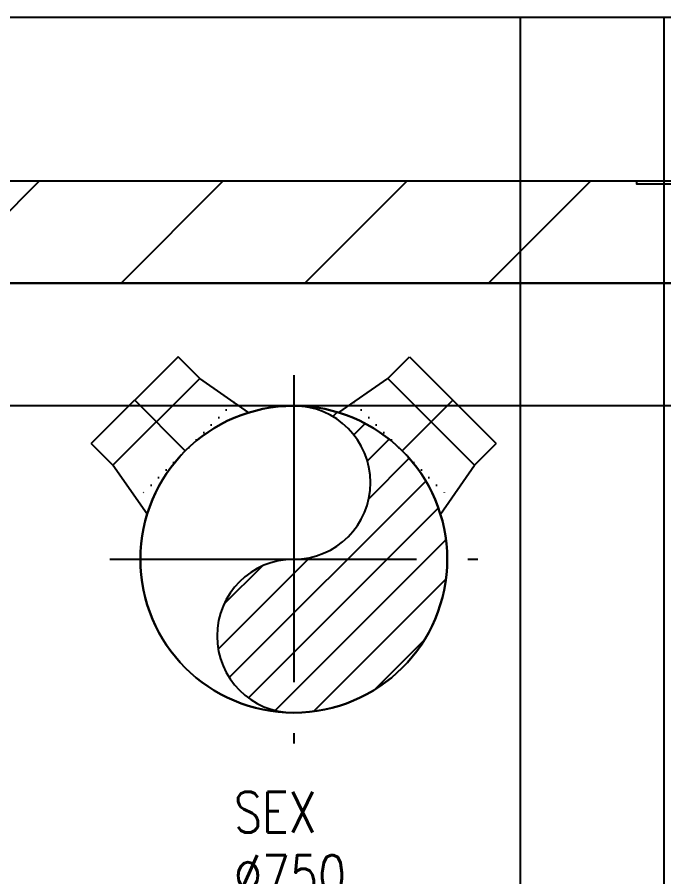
# Model space of a CAD drawing. Extents: x -18489 to 195597, y -1599 to 112111.
# Drawn here: x 15259.5 to 15417.5, y 26375.7 to 26585.8 of the extents above; entities that cross this region are included whole.
import ezdxf
from ezdxf.enums import TextEntityAlignment as Align
from ezdxf.xclip import XClip

# ---------------------------------------------------------------- set-up
doc = ezdxf.new("R2010")
doc.units = 0
doc.header["$LTSCALE"] = 100
doc.header["$XCLIPFRAME"] = 2
for name, pattern in [('188K-SM-07-F10-MECH-CR PIPE-Y2257103$0$AP6A-SM-08-FR1-001-A_AAS 210916$0$CENTER', [50.800000000000004, 31.75, -6.35, 6.35, -6.35]), ('188K-SM-07-F10-MECH-CR PIPE-Y2257103$0$AP6A-SM-08-FR1-001-A_AAS 210916$0$DOT', [0.25, 0, -0.25]), ('188K-SM-07-F10-MECH-CR PIPE-Y2257103$0$CENTER2', [1.125, 0.75, -0.125, 0.125, -0.125])]:
    doc.linetypes.add(name, pattern=pattern)
for name, color, linetype in [('188K-SM-07-F10-MECH-CR PIPE-Y2257103$0$0-BG', 6, 'Continuous'), ('188K-SM-07-F10-MECH-CR PIPE-Y2257103$0$0-CF-AAS-SEX', 3, 'Continuous'), ('188K-SM-07-F10-MECH-CR PIPE-Y2257103$0$0-FIRE', 1, 'Continuous'), ('188K-SM-07-F10-MECH-CR PIPE-Y2257103$0$0-hookupzoom', 4, 'Continuous'), ('188K-SM-07-F10-MECH-CR PIPE-Y2257103$0$AP6A-SM-08-FR1-001-A_AAS 210916$0$0-Block Center-Line', 1, '188K-SM-07-F10-MECH-CR PIPE-Y2257103$0$AP6A-SM-08-FR1-001-A_AAS 210916$0$CENTER'), ('188K-SM-07-F10-MECH-CR PIPE-Y2257103$0$AP6A-SM-08-FR1-001-A_AAS 210916$0$0-Block Support-Line', 7, '188K-SM-07-F10-MECH-CR PIPE-Y2257103$0$AP6A-SM-08-FR1-001-A_AAS 210916$0$DOT'), ('188K-SM-07-F10-MECH-CR PIPE-Y2257103$0$Block Center-Line', 1, '188K-SM-07-F10-MECH-CR PIPE-Y2257103$0$CENTER2'), ('188K-SM-07-F10-MECH-CR PIPE-Y2257103$0$SH-LINE-130', 2, 'Continuous'), ('188K-SM-07-F10-MECH-CR PIPE-Y2257103$0$X-S-FAB_SL ALL$0$BEAM-S', 2, 'Continuous')]:
    doc.layers.add(name, color=color, linetype=linetype)
doc.styles.add('188K-SM-07-F10-MECH-CR PIPE-Y2257103$0$T0', font='simplex.shx', dxfattribs={"width": 0.8, "bigfont": 'chineset.shx'})

# ---------------------------------------------------------------- blocks, each defined once
blk = doc.blocks.new('*U1953')
at = {"color": 241}
blk.add_lwpolyline([(17.5, 49.99999999995634), (-17.5, 49.99999999995634), (-17.5, 337.5), (17.5, 337.5)], close=True, dxfattribs=at)
blk = doc.blocks.new('188K-SM-07-F10-MECH-CR PIPE-Y2257103$0$X-S-FAB_SL ALL')
at = {"color": 241}
for p, q in [((-2628.521399346166, -72748.97692126507), (19076.47860110087, -72748.97692126507)), ((-2628.521399346166, -72788.97692126507), (19076.47860110087, -72788.97692126507))]:
    blk.add_line(p, q, dxfattribs=at)
at = {"layer": '188K-SM-07-F10-MECH-CR PIPE-Y2257103$0$X-S-FAB_SL ALL$0$BEAM-S'}
blk.add_blockref('*U1953', (10926.4786001772, -73086.47692126503), dxfattribs=at)
blk = doc.blocks.new('*U1909')
for p, q in [((-150, 475), (-150, 550)), ((-150, 550), (150, 550)), ((150.0000000000001, 475.0000000000001), (150, 550)), ((-175.4, 331.4511125339603), (-150, 475)), ((-150, 475), (150.0000000000001, 475.0000000000001)), ((175.4000000000001, 331.4511125339603), (150.0000000000001, 475.0000000000001))]:
    blk.add_line(p, q)
blk.add_circle((0, 0), 375)
at = {"layer": '188K-SM-07-F10-MECH-CR PIPE-Y2257103$0$AP6A-SM-08-FR1-001-A_AAS 210916$0$0-Block Center-Line'}
blk.add_line((0, 375), (2.469644038319e-14, 550), dxfattribs=at)
at = {"layer": '188K-SM-07-F10-MECH-CR PIPE-Y2257103$0$AP6A-SM-08-FR1-001-A_AAS 210916$0$0-Block Support-Line'}
blk.add_line((-167.6943203450525, 375), (167.6943203450526, 375.0000000000001), dxfattribs=at)
blk = doc.blocks.new('*U1910')
h = blk.add_hatch()
h.set_pattern_fill('ANSI31', color=256, scale=2.142857142857143, style=0)
h.set_pattern_definition([(44.99999999999999, (0, 1.683889348827609e-14), (-4.810851493429904, 4.810851493429903), [])])
h.paths.add_polyline_path([(1.77635683940025e-15, -3.179678742526448e-13, 1), (3.552713678800501e-15, 37.50000000000001, 0.4142135623730951), (-37.5, 1.598721155460225e-14, 0.4142135623730935), (3.552713678800501e-15, -37.49999999999979, -1)])
blk.add_circle((0, 1.68388934882761e-14), 37.5)
for centre, start, end in [((0, 18.74999999999975), 270, 90), ((0, -18.74999999999972), 90, 270)]:
    blk.add_arc(centre, 18.75000000000007, start, end)
at = {"layer": '188K-SM-07-F10-MECH-CR PIPE-Y2257103$0$Block Center-Line'}
for p, q in [((0, -44.99999999999999), (0, 45.00000000000002)), ((45, 1.68388934882761e-14), (-45, 1.68388934882761e-14))]:
    blk.add_line(p, q, dxfattribs=at)
blk = doc.blocks.new('188K-SM-07-F10-MECH-CR PIPE-Y2257103$0$DE')
at = {"layer": '188K-SM-07-F10-MECH-CR PIPE-Y2257103$0$SH-LINE-130', "ltscale": 0.1}
blk.add_lwpolyline([(15540.85995834971, -72789.776921265), (15519.35995834972, -72789.776921265), (15519.35995834972, -72788.97692126501), (15540.85995834971, -72788.97692126501)], close=True, dxfattribs=at)
blk = doc.blocks.new('188K-SM-07-F10-MECH-CR PIPE-Y2257103')
at = {"layer": '188K-SM-07-F10-MECH-CR PIPE-Y2257103$0$0-FIRE'}
h = blk.add_hatch(dxfattribs=at)
h.set_pattern_fill('ANSI31', color=256, scale=10)
h.set_pattern_definition([(45, (0, 99332.26313715195), (-22.45064030267288, 22.45064030267288), [])])
h.paths.add_polyline_path([(23549.99995927731, 26520.7862158869), (1844.999958830274, 26520.7862158869), (1844.999958830274, 26545.78621588691), (23549.99995927731, 26545.78621588691)])
blk.add_lwpolyline([(23549.99995927731, 26520.7862158869), (1844.999958830274, 26520.7862158869), (1844.999958830274, 26545.78621588691), (23549.99995927731, 26545.78621588691)], close=True, dxfattribs=at)
at = {"layer": '188K-SM-07-F10-MECH-CR PIPE-Y2257103$0$0-hookupzoom'}
blk.add_lwpolyline([(23549.99995927731, 26490.78621588688), (1844.999958830274, 26490.78621588688), (1844.999958830274, 26520.7862158869), (23549.99995927731, 26520.7862158869)], close=True, dxfattribs=at)
ref = blk.add_blockref('188K-SM-07-F10-MECH-CR PIPE-Y2257103$0$X-S-FAB_SL ALL', (4473.52135817644, 99334.76313715198))
XClip(ref).set_block_clipping_path([(-7553.464857013634, -75341.93696454832), (24026.20256238693, -67725.76962443824)])
at = {"layer": '188K-SM-07-F10-MECH-CR PIPE-Y2257103$0$0-BG'}
blk.add_blockref('188K-SM-07-F10-MECH-CR PIPE-Y2257103$0$DE', (-108.4799999960578, 99334.76313715198), dxfattribs=at)
at = {"layer": '188K-SM-07-F10-MECH-CR PIPE-Y2257103$0$0-CF-AAS-SEX', "zscale": 0.1}
for xscale, yscale, rotation in [(-0.1000000000000003, 0.1000000000000003, 44.99999999999984), (0.1, 0.1, 315)]:
    blk.add_blockref('*U1909', (15327.06076007138, 26453.28621588688), dxfattribs=dict(at, xscale=xscale, yscale=yscale, rotation=rotation))
at = {"layer": '188K-SM-07-F10-MECH-CR PIPE-Y2257103$0$0-CF-AAS-SEX', "rotation": 180}
blk.add_blockref('*U1910', (15327.06076007138, 26453.28621588688), dxfattribs=at)
at = {"layer": '188K-SM-07-F10-MECH-CR PIPE-Y2257103$0$0-CF-AAS-SEX', "style": '188K-SM-07-F10-MECH-CR PIPE-Y2257103$0$T0', "width": 0.8}
for s, p in [('SEX', (15312.43126029998, 26391.48448637061)), ('%%C750', (15312.43126029998, 26375.96318160716))]:
    blk.add_text(s, height=10, dxfattribs=at).set_placement(p, align=Align.MIDDLE_LEFT)

msp = doc.modelspace()

# ---------------------------------------------------------------- block references
msp.add_blockref('188K-SM-07-F10-MECH-CR PIPE-Y2257103', (0, 0))

doc.saveas('drawing.dxf')
